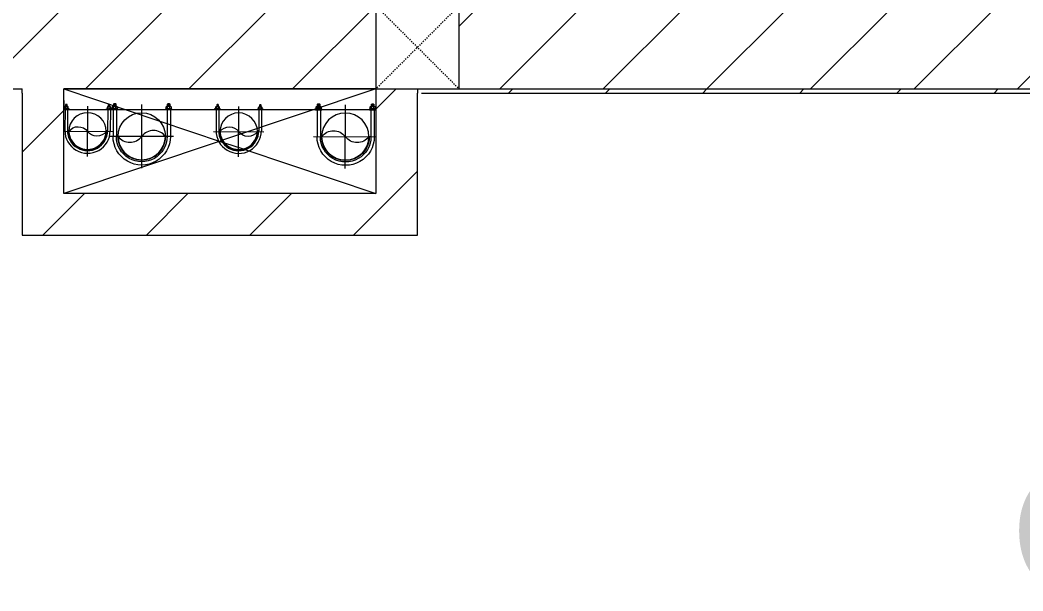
# Model space of a CAD drawing. Header units: millimetres. Extents: x 5357 to 201988, y -16345 to 109895.
# Drawn here: x 72223 to 74633, y 35331 to 36703 of the extents above; entities that cross this region are included whole.
import ezdxf

# ---------------------------------------------------------------- set-up
doc = ezdxf.new("R2010")
doc.units = ezdxf.units.MM
doc.linetypes.add('Dash', pattern=[6, 3, -3])
doc.linetypes.add('IMPORT-CENTER _3_', pattern=[10.16, 6.35, -1.27, 1.27, -1.27])
for name, color, linetype, lineweight in [('0-1', 7, 'Continuous', 5), ('0-3', 10, 'Continuous', 9), ('A-ANNO-DIMS', 211, 'Continuous', 9), ('A-ANNO-DIMS-220', 211, 'Continuous', 9), ('A-FLOR-1', 10, 'Continuous', 9), ('A-WALL', 113, 'Continuous', 9), ('A-WALL-4', 113, 'Continuous', 18), ('A-WALL-PATT-3', 111, 'Continuous', 9), ('G-IMPT', 8, 'Continuous', 9), ('G-IMPT-2', 8, 'IMPORT-CENTER _3_', 9), ('I-WALL-3', 2, 'Continuous', 18), ('M-EQPM', 50, 'Continuous', 9), ('S-COLS', 52, 'Continuous', 9), ('S-COLS-5', 52, 'Continuous', 18), ('S-COLS-HDLN', 52, 'Dash', 9)]:
    doc.layers.add(name, color=color, linetype=linetype, lineweight=lineweight)
doc.styles.add('Arial_4', font='arial_0.ttf', dxfattribs={"width": 0.9, "height": 660})
doc.dimstyles.new('1_Dim_chi_tiet_khu_đất_2', dxfattribs={"dimscale": 304.8, "dimtxt": 673.371204, "dimasz": 0.866142, "dimexe": 0.721785, "dimexo": 0.0625, "dimgap": 0.072178, "dimtad": 1, "dimdec": 0, "dimrnd": 5, "dimzin": 0, "dimdsep": 46, "dimtxsty": 'Arial_4', "dimblk1": 'OBLIQUE', "dimblk2": 'OBLIQUE', "dimsah": 1, "dimcen": 0.09, "dimdle": 0.721785, "dimazin": 0, "dimtfac": 1, "dimtdec": 4, "dimtix": 1, "dimtmove": 0, "dimatfit": 3, "dimfxl": 2.165354, "dimfxlon": 1, "dimtvp": 1, "dimtolj": 1, "dimtzin": 0, "dimarcsym": 2})
pattern_1 = [(45, (0, 0), (-124.4508, 124.4508), [])]
pattern_2 = [(45, (0, 0), (-116.67262, 116.67262), [])]

# ---------------------------------------------------------------- blocks, each defined once
blk = doc.blocks.new('NCV_TKTC_KET CAU_rvt-1-TKCS_MB SÂN ĐƯỜNG NỘI BỘ')
at = {"layer": 'A-FLOR-1'}
for p, q in [((73077.6, 36537.8), (72327.6, 36537.8)), ((72327.6, 36537.8), (73077.6, 36537.8))]:
    blk.add_line(p, q, dxfattribs=at)
blk = doc.blocks.new('TKTC_XREF_251221_MB TANG 1 - TKTC_XREF_260130_MB TANG 1_dwg_CUM U_DN100-4202112-TKCS_MB SÂN ĐƯỜNG NỘI BỘ')
at = {"layer": 'G-IMPT'}
for p, q in [((-79.1, 66.6), (-79.1, 63.4)), ((-76.6, 66.6), (-76.6, 63.4)), ((-74.6, 66.6), (-74.6, 63.4)), ((-72.7, 69.3), (-72.7, 60.7)), ((-66.9, 67.9), (-71.7, 67.9)), ((-66.9, 62.1), (-71.7, 62.1)), ((-65, 69), (0, 69)), ((-72.7, -60.7), (-72.7, -69.3)), ((-79.1, -63.4), (-79.1, -66.6)), ((-76.6, -63.4), (-76.6, -66.6)), ((-74.6, -63.4), (-74.6, -66.6)), ((-66.9, -62.1), (-71.7, -62.1)), ((-66.9, -67.9), (-71.7, -67.9)), ((-65, -69), (0, -69))]:
    blk.add_line(p, q, dxfattribs=at)
at = {"layer": 'G-IMPT', "flags": 128}
for points in [[(-72.7, 67.6), (-78.1, 67.6), (-78.1, 62.4), (-72.7, 62.4)], [(-71.7, 59.2), (-66.9, 59.2), (-66.9, 70.8), (-71.7, 70.8)], [(-66.9, 70.8), (-66.9, 72.7), (-65, 72.7), (-65, 57.3), (-66.9, 57.3), (-66.9, 59.2)], [(-65, 61), (0, 61), (0, 57)], [(-71.7, -70.8), (-66.9, -70.8), (-66.9, -59.2), (-71.7, -59.2)], [(-66.9, -59.2), (-66.9, -57.3), (-65, -57.3), (-65, -72.7), (-66.9, -72.7), (-66.9, -70.8)], [(-65, -61), (0, -61), (0, -57)], [(-72.7, -62.4), (-78.1, -62.4), (-78.1, -67.6), (-72.7, -67.6)]]:
    blk.add_lwpolyline(points, dxfattribs=at)
at = {"layer": 'G-IMPT'}
for centre, radius, start, end in [((-78.1, 66.6), 0.96, 90, 180), ((-78.1, 63.4), 0.96, 180, 270), ((-71.1, 69.3), 1.56, 112.6199, 247.3801), ((-67.9, 65), 4.8, 143.1301, 216.8699), ((-71.1, 60.7), 1.56, 112.6199, 247.3801), ((0, 0), 69, 270, 90), ((0, 0), 61, 270, 90), ((0, 0), 57, 270, 90), ((-71.1, -60.7), 1.56, 112.6199, 247.3801), ((-78.1, -63.4), 0.96, 90, 180), ((-78.1, -66.6), 0.96, 180, 270), ((-67.9, -65), 4.8, 143.1301, 216.8699), ((-71.1, -69.3), 1.56, 112.6199, 247.3801)]:
    blk.add_arc(centre, radius, start, end, dxfattribs=at)
blk = doc.blocks.new('TKTC_XREF_251221_MB TANG 1 - TKTC_XREF_260130_MB TANG 1_dwg_$cc-V397-TKCS_MB SÂN ĐƯỜNG NỘI BỘ')
at = {"layer": 'G-IMPT'}
blk.add_circle((0, 0), 0.5, dxfattribs=at)
for centre, radius, start, end in [((0, 0), 0.5, 90, 270), ((0.188, 0.25), 0.313, 126.8699, 233.1301), ((-0.188, -0.25), 0.313, 306.8699, 53.1301)]:
    blk.add_arc(centre, radius, start, end, dxfattribs=at)
at = {"layer": 'G-IMPT-2'}
for p, q in [((0, -0.635), (0, 0.673)), ((-0.673, 0), (0.673, 0))]:
    blk.add_line(p, q, dxfattribs=at)
blk = doc.blocks.new('TKTC_XREF_251221_MB TANG 1 - TKTC_XREF_260130_MB TANG 1_dwg_$cc-4202114-TKCS_MB SÂN ĐƯỜNG NỘI BỘ')
at = {"layer": 'G-IMPT'}
blk.add_circle((0, 0), 0.5, dxfattribs=at)
for centre, radius, start, end in [((0, 0), 0.5, 90, 270), ((0.188, 0.25), 0.313, 126.8699, 233.1301), ((-0.188, -0.25), 0.313, 306.8699, 53.1301)]:
    blk.add_arc(centre, radius, start, end, dxfattribs=at)
at = {"layer": 'G-IMPT-2'}
for p, q in [((0, -0.673), (0, 0.673)), ((-0.673, 0), (0.673, 0))]:
    blk.add_line(p, q, dxfattribs=at)
blk = doc.blocks.new('TKTC_XREF_251221_MB TANG 1 - TKTC_XREF_260130_MB TANG 1_dwg_CUM U_DN100-4202115-TKCS_MB SÂN ĐƯỜNG NỘI BỘ')
at = {"layer": 'G-IMPT'}
for p, q in [((-79.1, 66.6), (-79.1, 63.4)), ((-76.6, 66.6), (-76.6, 63.4)), ((-74.6, 66.6), (-74.6, 63.4)), ((-72.7, 69.3), (-72.7, 60.7)), ((-66.9, 67.9), (-71.7, 67.9)), ((-66.9, 62.1), (-71.7, 62.1)), ((-65, 69), (0, 69)), ((-79.1, -63.4), (-79.1, -66.6)), ((-76.6, -63.4), (-76.6, -66.6)), ((-74.6, -63.4), (-74.6, -66.6)), ((-72.7, -60.7), (-72.7, -69.3)), ((-66.9, -62.1), (-71.7, -62.1)), ((-66.9, -67.9), (-71.7, -67.9)), ((-65, -69), (0, -69))]:
    blk.add_line(p, q, dxfattribs=at)
at = {"layer": 'G-IMPT', "flags": 128}
for points in [[(-66.9, 70.8), (-66.9, 72.7), (-65, 72.7), (-65, 57.3), (-66.9, 57.3), (-66.9, 59.2)], [(-72.7, 67.6), (-78.1, 67.6), (-78.1, 62.4), (-72.7, 62.4)], [(-71.7, 59.2), (-66.9, 59.2), (-66.9, 70.8), (-71.7, 70.8)], [(-65, 61), (0, 61), (0, 57)], [(-72.7, -62.4), (-78.1, -62.4), (-78.1, -67.6), (-72.7, -67.6)], [(-71.7, -70.8), (-66.9, -70.8), (-66.9, -59.2), (-71.7, -59.2)], [(-66.9, -59.2), (-66.9, -57.3), (-65, -57.3), (-65, -72.7), (-66.9, -72.7), (-66.9, -70.8)], [(-65, -61), (0, -61), (0, -57)]]:
    blk.add_lwpolyline(points, dxfattribs=at)
at = {"layer": 'G-IMPT'}
for centre, radius, start, end in [((-78.1, 66.6), 0.96, 90, 180), ((-78.1, 63.4), 0.96, 180, 270), ((-71.1, 69.3), 1.56, 112.6199, 247.3801), ((-67.9, 65), 4.8, 143.1301, 216.8699), ((-71.1, 60.7), 1.56, 112.6199, 247.3801), ((0, 0), 69, 270, 90), ((0, 0), 61, 270, 90), ((0, 0), 57, 270, 90), ((-78.1, -63.4), 0.96, 90, 180), ((-78.1, -66.6), 0.96, 180, 270), ((-71.1, -60.7), 1.56, 112.6199, 247.3801), ((-67.9, -65), 4.8, 143.1301, 216.8699), ((-71.1, -69.3), 1.56, 112.6199, 247.3801)]:
    blk.add_arc(centre, radius, start, end, dxfattribs=at)
blk = doc.blocks.new('TKTC_XREF_251221_MB TANG 1 - TKTC_XREF_260130_MB TANG 1_dwg_$cc-4202116-TKCS_MB SÂN ĐƯỜNG NỘI BỘ')
at = {"layer": 'G-IMPT'}
blk.add_circle((0, 0), 0.5, dxfattribs=at)
for centre, radius, start, end in [((0, 0), 0.5, 90, 270), ((0.188, 0.25), 0.313, 126.8699, 233.1301), ((-0.188, -0.25), 0.313, 306.8699, 53.1301)]:
    blk.add_arc(centre, radius, start, end, dxfattribs=at)
at = {"layer": 'G-IMPT-2'}
for p, q in [((0, -0.673), (0, 0.673)), ((-0.673, 0), (0.673, 0))]:
    blk.add_line(p, q, dxfattribs=at)
blk = doc.blocks.new('TKTC_XREF_251221_MB TANG 1 - TKTC_XREF_260130_MB TANG 1_dwg_CUM U_DN100-V398-TKCS_MB SÂN ĐƯỜNG NỘI BỘ')
at = {"layer": 'G-IMPT'}
for p, q in [((-79.1, 66.6), (-79.1, 63.4)), ((-76.6, 66.6), (-76.6, 63.4)), ((-74.6, 66.6), (-74.6, 63.4)), ((-72.7, 69.3), (-72.7, 60.7)), ((-66.9, 67.9), (-71.7, 67.9)), ((-66.9, 62.1), (-71.7, 62.1)), ((-65, 69), (0, 69)), ((-79.1, -63.4), (-79.1, -66.6)), ((-76.6, -63.4), (-76.6, -66.6)), ((-74.6, -63.4), (-74.6, -66.6)), ((-72.7, -60.7), (-72.7, -69.3)), ((-66.9, -62.1), (-71.7, -62.1)), ((-66.9, -67.9), (-71.7, -67.9)), ((-66.9, -72.7), (-66.9, -70.8)), ((-65, -69), (0, -69))]:
    blk.add_line(p, q, dxfattribs=at)
at = {"layer": 'G-IMPT', "flags": 128}
for points in [[(-66.9, 70.8), (-66.9, 72.7), (-65, 72.7), (-65, 57.3), (-66.9, 57.3), (-66.9, 59.2)], [(-72.7, 67.6), (-78.1, 67.6), (-78.1, 62.4), (-72.7, 62.4)], [(-71.7, 59.2), (-66.9, 59.2), (-66.9, 70.8), (-71.7, 70.8)], [(-65, 61), (0, 61), (0, 57)], [(-72.7, -62.4), (-78.1, -62.4), (-78.1, -67.6), (-72.7, -67.6)], [(-71.7, -70.8), (-66.9, -70.8), (-66.9, -59.2), (-71.7, -59.2)], [(-66.9, -59.2), (-66.9, -57.3), (-65, -57.3), (-65, -72.7)], [(-65, -61), (0, -61), (0, -57)]]:
    blk.add_lwpolyline(points, dxfattribs=at)
at = {"layer": 'G-IMPT'}
for centre, radius, start, end in [((-78.1, 66.6), 0.96, 90, 180), ((-78.1, 63.4), 0.96, 180, 270), ((-71.1, 69.3), 1.56, 112.6199, 247.3801), ((-67.9, 65), 4.8, 143.1301, 216.8699), ((-71.1, 60.7), 1.56, 112.6199, 247.3801), ((0, 0), 69, 270, 90), ((0, 0), 61, 270, 90), ((0, 0), 57, 270, 90), ((-78.1, -63.4), 0.96, 90, 180), ((-78.1, -66.6), 0.96, 180, 270), ((-71.1, -60.7), 1.56, 112.6199, 247.3801), ((-67.9, -65), 4.8, 143.1301, 216.8699), ((-71.1, -69.3), 1.56, 112.6199, 247.3801)]:
    blk.add_arc(centre, radius, start, end, dxfattribs=at)
blk = doc.blocks.new('TKTC_XREF_251221_MB TANG 1 - TKTC_XREF_260130_MB TANG 1_dwg_$cc-V399-TKCS_MB SÂN ĐƯỜNG NỘI BỘ')
at = {"layer": 'G-IMPT'}
blk.add_circle((0, 0), 0.5, dxfattribs=at)
for centre, radius, start, end in [((0, 0), 0.5, 90, 270), ((0.188, 0.25), 0.313, 126.8699, 233.1301), ((-0.188, -0.25), 0.313, 306.8699, 53.1301)]:
    blk.add_arc(centre, radius, start, end, dxfattribs=at)
at = {"layer": 'G-IMPT-2'}
for p, q in [((0, -0.673), (0, 0.646)), ((-0.673, 0), (0.673, 0))]:
    blk.add_line(p, q, dxfattribs=at)
blk = doc.blocks.new('TKTC_XREF_251221_MB TANG 1 - TKTC_XREF_260130_MB TANG 1_dwg-4202109-TKCS_MB SÂN ĐƯỜNG NỘI BỘ')
at = {"layer": 'G-IMPT', "flags": 128}
blk.add_lwpolyline([(-130824.1, -364836.4), (-130824, -364858), (-130074.1, -364858)], dxfattribs=at)
for name, p, xscale, yscale, zscale, rotation in [('TKTC_XREF_251221_MB TANG 1 - TKTC_XREF_260130_MB TANG 1_dwg_CUM U_DN100-4202112-TKCS_MB SÂN ĐƯỜNG NỘI BỘ', (-130767, -364909.1), 0.7894736842105257, 0.7894736842105257, 0.7894736842105257, 269.580221000629), ('TKTC_XREF_251221_MB TANG 1 - TKTC_XREF_260130_MB TANG 1_dwg_$cc-4202114-TKCS_MB SÂN ĐƯỜNG NỘI BỘ', (-130636.8, -364923), 113.7150000000092, 113.7150000000092, 113.7150000000092, 89.95325644590794), ('TKTC_XREF_251221_MB TANG 1 - TKTC_XREF_260130_MB TANG 1_dwg_CUM U_DN100-4202112-TKCS_MB SÂN ĐƯỜNG NỘI BỘ', (-130403.7, -364909.4), 0.7894736842105257, 0.7894736842105257, 0.7894736842105257, 269.580221000629)]:
    blk.add_blockref(name, p, dxfattribs=dict(xscale=xscale, yscale=yscale, zscale=zscale, rotation=rotation))
at = {"extrusion": (0, 0, -1)}
for name, p, xscale, yscale, zscale, rotation in [('TKTC_XREF_251221_MB TANG 1 - TKTC_XREF_260130_MB TANG 1_dwg_CUM U_DN100-4202115-TKCS_MB SÂN ĐƯỜNG NỘI BỘ', (130636.8, -364923), 0.9974999999999966, 0.9974999999999966, -0.9974999999999966, 270.0467435564909), ('TKTC_XREF_251221_MB TANG 1 - TKTC_XREF_260130_MB TANG 1_dwg_$cc-V399-TKCS_MB SÂN ĐƯỜNG NỘI BỘ', (130147.5, -364923.6), 113.7150000000092, 113.7150000000092, -113.7150000000092, 90.04476088158533), ('TKTC_XREF_251221_MB TANG 1 - TKTC_XREF_260130_MB TANG 1_dwg_CUM U_DN100-V398-TKCS_MB SÂN ĐƯỜNG NỘI BỘ', (130146.7, -364923.6), 0.9975000000000005, 0.9975000000000005, -0.9975000000000006, 270.0467435561337), ('TKTC_XREF_251221_MB TANG 1 - TKTC_XREF_260130_MB TANG 1_dwg_$cc-V397-TKCS_MB SÂN ĐƯỜNG NỘI BỘ', (130767, -364911), 90.00000000005133, 90.00000000005133, -90.00000000005133, 90.41977899777612), ('TKTC_XREF_251221_MB TANG 1 - TKTC_XREF_260130_MB TANG 1_dwg_$cc-4202116-TKCS_MB SÂN ĐƯỜNG NỘI BỘ', (130403.7, -364911.4), 90.00000000005133, 90.00000000005133, -90.00000000005133, 90.41977899777612)]:
    blk.add_blockref(name, p, dxfattribs=dict(at, xscale=xscale, yscale=yscale, zscale=zscale, rotation=rotation))
blk = doc.blocks.new('TKTC_XREF_251221_MB TANG 1 - TKTC_XREF_251221_MB TANG 1-2038492-TKCS_MB SÂN ĐƯỜNG NỘI BỘ')
blk.add_blockref('TKTC_XREF_251221_MB TANG 1 - TKTC_XREF_260130_MB TANG 1_dwg-4202109-TKCS_MB SÂN ĐƯỜNG NỘI BỘ', (169499.1, 384109.7))
blk = doc.blocks.new('G1_SOF - BO TRU - 200x200-V991-TKCS_MB SÂN ĐƯỜNG NỘI BỘ')
at = {"layer": 'S-COLS-5'}
for p, q in [((100, 100), (-100, 100)), ((-100, 100), (-100, -100)), ((100, -100), (100, 100)), ((-100, -100), (100, -100))]:
    blk.add_line(p, q, dxfattribs=at)
at = {"layer": 'S-COLS-HDLN'}
for p, q in [((100, 100), (-100, -100)), ((-100, 100), (100, -100))]:
    blk.add_line(p, q, dxfattribs=at)
blk = doc.blocks.new('DIMBLOCK40-TKCS_MB SÂN ĐƯỜNG NỘI BỘ')
at = {"layer": 'A-ANNO-DIMS-220'}
for p, q in [((75512, 24317.4), (75512, 44757.4)), ((74852, 44537.4), (75732, 44537.4)), ((75512, 44537.4), (74852, 44537.4)), ((74852, 24537.4), (75732, 24537.4)), ((75512, 24537.4), (74852, 24537.4))]:
    blk.add_line(p, q, dxfattribs=at)
at = {"layer": 'A-ANNO-DIMS-220', "lineweight": 25}
for p, q in [((75512, 44537.4), (75380, 44669.4)), ((75512, 44537.4), (75644, 44405.4)), ((75512, 24537.4), (75380, 24669.4)), ((75512, 24537.4), (75644, 24405.4))]:
    blk.add_line(p, q, dxfattribs=at)
at = {"layer": 'A-ANNO-DIMS-220', "color": 0, "insert": (74633.2, 33397.8), "char_height": 660, "width": 2734.923, "attachment_point": 1, "rotation": 90, "line_spacing_factor": 0.941778, "style": 'Arial_4'}
blk.add_mtext('20000', dxfattribs=at)
blk = doc.blocks.new('_Oblique')
at = {"color": 0, "linetype": 'ByBlock', "lineweight": -2}
blk.add_line((-0.5, -0.5), (0.5, 0.5), dxfattribs=at)

msp = doc.modelspace()

# ---------------------------------------------------------------- hatches: boundary and pattern name
at = {"layer": 'A-WALL-PATT-3'}
h = msp.add_hatch(dxfattribs=at)
h.set_pattern_fill('FP_1', color=256, style=0, pattern_type=2)
h.set_pattern_definition(pattern_1)
h.paths.add_polyline_path([(73365.7, 36537.8), (77177.6, 36537.8), (77175.9, 36737.8), (73277.6, 36736.9), (73277.6, 36537.8), (73322.5, 36537.8)])
h.paths.add_polyline_path([(69510.2, 36537.8), (70987.6, 36537.8), (70987.6, 36737.8), (69252.6, 36737.8), (69252.6, 36537.8), (69268.6, 36537.8)])
h.paths.add_polyline_path([(72536.3, 36537.8), (73077.6, 36537.8), (73077.6, 36737.8), (72077.6, 36736.9), (72077.6, 36537.8), (72327.6, 36537.8)])
h = msp.add_hatch(dxfattribs=at)
h.set_pattern_fill('FP_2', color=256, style=0, pattern_type=2)
h.set_pattern_definition(pattern_2)
h.paths.add_polyline_path([(72218.2, 36527.8), (72227.6, 36527.8), (72227.6, 36537.8), (72077.6, 36537.8), (72079.8, 36527.8), (72217.6, 36527.8)])
h.paths.add_polyline_path([(70987.6, 36527.8), (70987.6, 36537.8), (69262.6, 36536.6), (69262.6, 36527.8), (70720.7, 36527.8)])
h = msp.add_hatch(dxfattribs=at)
h.set_pattern_fill('FP_1', color=256, style=0, pattern_type=2)
h.set_pattern_definition(pattern_1)
h.paths.add_polyline_path([(72327.6, 36186.5), (72327.6, 36537.8), (72227.6, 36537.8), (72227.6, 36186.5), (72312.7, 36186.5)])
h = msp.add_hatch(dxfattribs=at)
h.set_pattern_fill('FP_1', color=256, style=0, pattern_type=2)
h.set_pattern_definition(pattern_1)
h.paths.add_polyline_path([(73141.5, 36286.5), (73177.6, 36286.5), (73177.6, 36537.8), (73077.6, 36537.8), (73077.6, 36286.5)])
h = msp.add_hatch(dxfattribs=at)
h.set_pattern_fill('FP_2', color=256, style=0, pattern_type=2)
h.set_pattern_definition(pattern_2)
h.paths.add_polyline_path([(77296.3, 36527.8), (77377.6, 36527.8), (77377.6, 36537.8), (73177.6, 36537.8), (73177.6, 36527.8), (77258, 36527.8)])
h = msp.add_hatch(dxfattribs=at)
h.set_pattern_fill('FP_1', color=256, style=0, pattern_type=2)
h.set_pattern_definition(pattern_1)
h.paths.add_polyline_path([(73077.6, 36186.5), (73177.6, 36186.5), (73177.6, 36286.5), (72327.6, 36286.5), (72327.6, 36186.5), (72645.9, 36186.5)])

# ---------------------------------------------------------------- linework, layer by layer
at = {"layer": '0-3'}
for p, q in [((72327.6, 36537.8), (73077.6, 36537.8)), ((72327.6, 36537.8), (72708.5, 36410.2)), ((73077.6, 36537.8), (72709.1, 36414.3)), ((72706.1, 36413.3), (72327.6, 36286.5)), ((72709.1, 36414.3), (72706.1, 36413.3)), ((72708.5, 36410.2), (72713.8, 36408.4)), ((72713.8, 36408.4), (72758.6, 36393.4)), ((72759.4, 36393.1), (72762.2, 36392.2)), ((72763.1, 36391.9), (73077.6, 36286.5))]:
    msp.add_line(p, q, dxfattribs=at)
at = {"layer": 'A-WALL'}
for p, q in [((72077.6, 36537.8), (72227.6, 36537.8)), ((73177.6, 36186.5), (73177.6, 36286.5)), ((72327.6, 36186.5), (73177.6, 36186.5))]:
    msp.add_line(p, q, dxfattribs=at)
at = {"layer": 'A-WALL-4'}
for p, q in [((72327.6, 36537.8), (73077.6, 36537.8)), ((72327.6, 36286.5), (72327.6, 36537.8)), ((73077.6, 36537.8), (73077.6, 36286.5)), ((73277.6, 36537.8), (77177.6, 36537.8)), ((72227.6, 36527.8), (72227.6, 36186.5)), ((73177.6, 36286.5), (73177.6, 36527.8)), ((73077.6, 36286.5), (72327.6, 36286.5)), ((72227.6, 36186.5), (72327.6, 36186.5))]:
    msp.add_line(p, q, dxfattribs=at)
at = {"layer": 'I-WALL-3'}
for p, q in [((72227.6, 36527.8), (72227.6, 36537.8)), ((73177.6, 36537.8), (73177.6, 36527.8)), ((73187.6, 36527.8), (77387.6, 36527.8))]:
    msp.add_line(p, q, dxfattribs=at)

# ---------------------------------------------------------------- block references
at = {"layer": '0-1'}
msp.add_blockref('NCV_TKTC_KET CAU_rvt-1-TKCS_MB SÂN ĐƯỜNG NỘI BỘ', (0, 0), dxfattribs=at)
at = {"layer": 'M-EQPM'}
msp.add_blockref('TKTC_XREF_251221_MB TANG 1 - TKTC_XREF_251221_MB TANG 1-2038492-TKCS_MB SÂN ĐƯỜNG NỘI BỘ', (33652.6, 17236.9), dxfattribs=at)
at = {"layer": 'S-COLS'}
msp.add_blockref('G1_SOF - BO TRU - 200x200-V991-TKCS_MB SÂN ĐƯỜNG NỘI BỘ', (73177.6, 36637.8), dxfattribs=at)

# ---------------------------------------------------------------- dimensions: what is measured, and where the dimension line sits
at = {"layer": 'A-ANNO-DIMS'}
dim = msp.add_linear_dim(base=(75512, 44537.4), p1=(74852, 24537.4), p2=(74852, 44537.4), angle=90, dimstyle='1_Dim_chi_tiet_khu_đất_2', override={"dimpost": '<>', "dimfxl": 20000}, dxfattribs=at)
dim.commit()
dim.dimension.update_dxf_attribs({"geometry": 'DIMBLOCK40-TKCS_MB SÂN ĐƯỜNG NỘI BỘ', "text_midpoint": (75153, 34537.4)})

doc.saveas('drawing.dxf')
